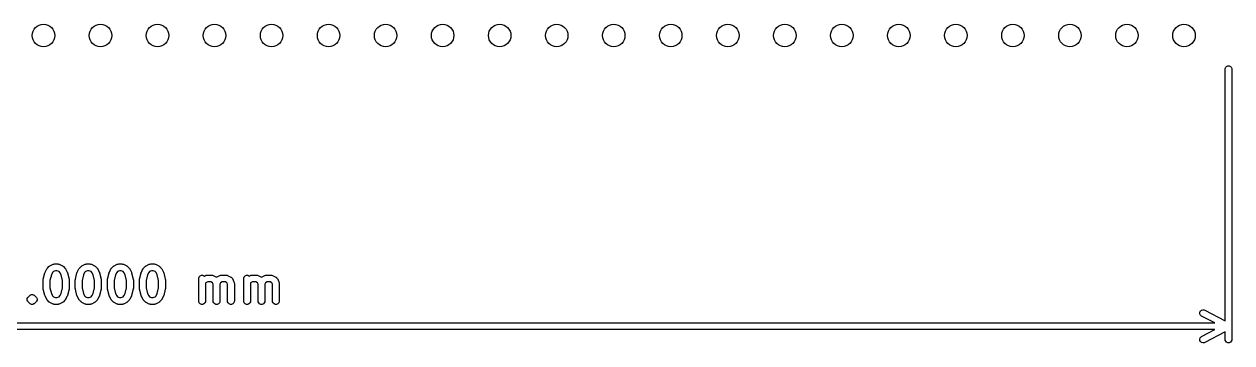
# Model space of a CAD drawing. Extents: x 1.87 to 6.46, y -6.96 to -4.22.
# Drawn here: x 4.207 to 6.325, y -6.955 to -6.398 of the extents above; entities that cross this region are included whole.
import ezdxf

# ---------------------------------------------------------------- set-up
doc = ezdxf.new("R2010")
doc.units = 0
doc.header["$MEASUREMENT"] = 0
doc.layers.add('BLACK', color=7, linetype='CONTINUOUS')

msp = doc.modelspace()

# ---------------------------------------------------------------- linework, layer by layer
at = {"layer": 'BLACK', "linetype": 'CONTINUOUS'}
for p, q in [((6.313, -6.4764), (6.3131, -6.4752)), ((6.313, -6.9166), (6.313, -6.4764)), ((6.3131, -6.4752), (6.314, -6.4731)), ((6.314, -6.4731), (6.3156, -6.4715)), ((6.3156, -6.4715), (6.3177, -6.4706)), ((6.3177, -6.4706), (6.32, -6.4706)), ((6.32, -6.4706), (6.3222, -6.4715)), ((6.3222, -6.4715), (6.3238, -6.4731)), ((6.3238, -6.4731), (6.3247, -6.4752)), ((6.3247, -6.4752), (6.3248, -6.4764)), ((6.3248, -6.4764), (6.3248, -6.9495)), ((4.2521, -6.8207), (4.2578, -6.8179)), ((4.2578, -6.8179), (4.2588, -6.8175)), ((4.2588, -6.8175), (4.2591, -6.8175)), ((4.2591, -6.8175), (4.2593, -6.8174)), ((4.2593, -6.8174), (4.2604, -6.8173)), ((4.2604, -6.8173), (4.266, -6.8173)), ((4.266, -6.8173), (4.2672, -6.8174)), ((4.2672, -6.8174), (4.2674, -6.8175)), ((4.2674, -6.8175), (4.2676, -6.8175)), ((4.2676, -6.8175), (4.2687, -6.8179)), ((4.2687, -6.8179), (4.2743, -6.8207)), ((4.3084, -6.8207), (4.314, -6.8179)), ((4.314, -6.8179), (4.3151, -6.8175)), ((4.3151, -6.8175), (4.3153, -6.8175)), ((4.3153, -6.8175), (4.3155, -6.8174)), ((4.3155, -6.8174), (4.3166, -6.8173)), ((4.3166, -6.8173), (4.3223, -6.8173)), ((4.3223, -6.8173), (4.3234, -6.8174)), ((4.3234, -6.8174), (4.3236, -6.8175)), ((4.3236, -6.8175), (4.3238, -6.8175)), ((4.3238, -6.8175), (4.3249, -6.8179)), ((4.3249, -6.8179), (4.3305, -6.8207)), ((4.3646, -6.8207), (4.3702, -6.8179)), ((4.3702, -6.8179), (4.3713, -6.8175)), ((4.3713, -6.8175), (4.3715, -6.8175)), ((4.3715, -6.8175), (4.3717, -6.8174)), ((4.3717, -6.8174), (4.3729, -6.8173)), ((4.3729, -6.8173), (4.3785, -6.8173)), ((4.3785, -6.8173), (4.3797, -6.8174)), ((4.3797, -6.8174), (4.3799, -6.8175)), ((4.3799, -6.8175), (4.3801, -6.8175)), ((4.3801, -6.8175), (4.3812, -6.8179)), ((4.3812, -6.8179), (4.3868, -6.8207)), ((4.4209, -6.8207), (4.4265, -6.8179)), ((4.4265, -6.8179), (4.4276, -6.8175)), ((4.4276, -6.8175), (4.4278, -6.8175)), ((4.4278, -6.8175), (4.428, -6.8174)), ((4.428, -6.8174), (4.4291, -6.8173)), ((4.4291, -6.8173), (4.4348, -6.8173)), ((4.4348, -6.8173), (4.4359, -6.8174)), ((4.4359, -6.8174), (4.4361, -6.8175)), ((4.4361, -6.8175), (4.4363, -6.8175)), ((4.4363, -6.8175), (4.4374, -6.8179)), ((4.4374, -6.8179), (4.443, -6.8207)), ((4.2406, -6.8442), (4.2434, -6.833)), ((4.2434, -6.833), (4.2435, -6.8329)), ((4.2435, -6.8329), (4.2436, -6.8324)), ((4.2435, -6.8329), (4.2435, -6.8329)), ((4.2436, -6.8324), (4.2438, -6.8319)), ((4.2438, -6.8319), (4.2439, -6.8318)), ((4.2438, -6.8319), (4.2438, -6.8319)), ((4.2439, -6.8318), (4.2467, -6.8261)), ((4.2467, -6.8261), (4.247, -6.8256)), ((4.247, -6.8256), (4.2471, -6.8255)), ((4.2471, -6.8255), (4.2472, -6.8253)), ((4.2472, -6.8253), (4.2473, -6.8252)), ((4.2473, -6.8252), (4.2474, -6.8251)), ((4.2474, -6.8251), (4.2478, -6.8246)), ((4.2478, -6.8246), (4.2506, -6.8218)), ((4.2506, -6.8218), (4.2511, -6.8214)), ((4.2511, -6.8214), (4.2512, -6.8213)), ((4.2512, -6.8213), (4.2513, -6.8212)), ((4.2513, -6.8212), (4.2515, -6.8211)), ((4.2515, -6.8211), (4.2516, -6.821)), ((4.2516, -6.821), (4.2521, -6.8207)), ((4.2547, -6.8365), (4.2522, -6.8464)), ((4.2568, -6.8323), (4.2547, -6.8365)), ((4.2583, -6.8308), (4.2568, -6.8323)), ((4.2618, -6.8291), (4.2583, -6.8308)), ((4.2646, -6.8291), (4.2618, -6.8291)), ((4.2682, -6.8308), (4.2646, -6.8291)), ((4.2696, -6.8323), (4.2682, -6.8308)), ((4.2717, -6.8365), (4.2696, -6.8323)), ((4.2742, -6.8464), (4.2717, -6.8365)), ((4.2743, -6.8207), (4.2748, -6.821)), ((4.2748, -6.821), (4.2749, -6.8211)), ((4.2749, -6.8211), (4.2751, -6.8212)), ((4.2751, -6.8212), (4.2753, -6.8213)), ((4.2753, -6.8213), (4.2754, -6.8214)), ((4.2754, -6.8214), (4.2758, -6.8218)), ((4.2758, -6.8218), (4.2786, -6.8246)), ((4.2786, -6.8246), (4.279, -6.8251)), ((4.279, -6.8251), (4.2791, -6.8252)), ((4.2791, -6.8252), (4.2792, -6.8253)), ((4.2792, -6.8253), (4.2794, -6.8255)), ((4.2794, -6.8255), (4.2794, -6.8256)), ((4.2794, -6.8256), (4.2797, -6.8261)), ((4.2797, -6.8261), (4.2826, -6.8318)), ((4.2826, -6.8318), (4.2826, -6.8319)), ((4.2826, -6.8319), (4.2826, -6.8319)), ((4.2826, -6.8319), (4.2828, -6.8324)), ((4.2828, -6.8324), (4.283, -6.8329)), ((4.283, -6.8329), (4.283, -6.8329)), ((4.283, -6.8329), (4.283, -6.833)), ((4.283, -6.833), (4.2858, -6.8442)), ((4.2969, -6.8442), (4.2997, -6.833)), ((4.2997, -6.8329), (4.2999, -6.8324)), ((4.2997, -6.833), (4.2997, -6.8329)), ((4.2997, -6.8329), (4.2997, -6.8329)), ((4.2999, -6.8324), (4.3001, -6.8319)), ((4.3001, -6.8318), (4.3029, -6.8261)), ((4.3001, -6.8319), (4.3001, -6.8318)), ((4.3001, -6.8319), (4.3001, -6.8319)), ((4.3029, -6.8261), (4.3032, -6.8256)), ((4.3032, -6.8256), (4.3033, -6.8255)), ((4.3033, -6.8255), (4.3034, -6.8253)), ((4.3034, -6.8253), (4.3035, -6.8252)), ((4.3035, -6.8252), (4.3037, -6.8251)), ((4.3037, -6.8251), (4.304, -6.8246)), ((4.304, -6.8246), (4.3068, -6.8218)), ((4.3068, -6.8218), (4.3073, -6.8214)), ((4.3073, -6.8214), (4.3074, -6.8213)), ((4.3074, -6.8213), (4.3076, -6.8212)), ((4.3076, -6.8212), (4.3077, -6.8211)), ((4.3077, -6.8211), (4.3079, -6.821)), ((4.3079, -6.821), (4.3084, -6.8207)), ((4.311, -6.8365), (4.3085, -6.8464)), ((4.3131, -6.8323), (4.311, -6.8365)), ((4.3145, -6.8308), (4.3131, -6.8323)), ((4.318, -6.8291), (4.3145, -6.8308)), ((4.3209, -6.8291), (4.318, -6.8291)), ((4.3244, -6.8308), (4.3209, -6.8291)), ((4.3259, -6.8323), (4.3244, -6.8308)), ((4.3279, -6.8365), (4.3259, -6.8323)), ((4.3304, -6.8464), (4.3279, -6.8365)), ((4.3305, -6.8207), (4.331, -6.821)), ((4.331, -6.821), (4.3312, -6.8211)), ((4.3312, -6.8211), (4.3313, -6.8212)), ((4.3313, -6.8212), (4.3315, -6.8213)), ((4.3315, -6.8213), (4.3316, -6.8214)), ((4.3316, -6.8214), (4.3321, -6.8218)), ((4.3321, -6.8218), (4.3349, -6.8246)), ((4.3349, -6.8246), (4.3353, -6.8251)), ((4.3353, -6.8251), (4.3354, -6.8252)), ((4.3354, -6.8252), (4.3355, -6.8253)), ((4.3355, -6.8253), (4.3356, -6.8255)), ((4.3356, -6.8255), (4.3357, -6.8256)), ((4.3357, -6.8256), (4.336, -6.8261)), ((4.336, -6.8261), (4.3388, -6.8318)), ((4.3388, -6.8318), (4.3388, -6.8319)), ((4.3388, -6.8319), (4.3389, -6.8319)), ((4.3389, -6.8319), (4.339, -6.8324)), ((4.339, -6.8324), (4.3392, -6.8329)), ((4.3392, -6.8329), (4.3392, -6.8329)), ((4.3392, -6.8329), (4.3392, -6.833)), ((4.3392, -6.833), (4.3421, -6.8442)), ((4.3531, -6.8442), (4.3559, -6.833)), ((4.3559, -6.8329), (4.3561, -6.8324)), ((4.3559, -6.833), (4.3559, -6.8329)), ((4.3559, -6.8329), (4.3559, -6.8329)), ((4.3561, -6.8324), (4.3563, -6.8319)), ((4.3563, -6.8319), (4.3564, -6.8318)), ((4.3563, -6.8319), (4.3563, -6.8319)), ((4.3564, -6.8318), (4.3592, -6.8261)), ((4.3592, -6.8261), (4.3595, -6.8256)), ((4.3595, -6.8255), (4.3597, -6.8253)), ((4.3595, -6.8256), (4.3595, -6.8255)), ((4.3597, -6.8253), (4.3598, -6.8252)), ((4.3598, -6.8252), (4.3599, -6.8251)), ((4.3599, -6.8251), (4.3603, -6.8246)), ((4.3603, -6.8246), (4.3631, -6.8218)), ((4.3631, -6.8218), (4.3635, -6.8214)), ((4.3635, -6.8214), (4.3636, -6.8213)), ((4.3636, -6.8213), (4.3638, -6.8212)), ((4.3638, -6.8212), (4.364, -6.8211)), ((4.364, -6.8211), (4.3641, -6.821)), ((4.3641, -6.821), (4.3646, -6.8207)), ((4.3672, -6.8365), (4.3647, -6.8464)), ((4.3693, -6.8323), (4.3672, -6.8365)), ((4.3708, -6.8308), (4.3693, -6.8323)), ((4.3743, -6.8291), (4.3708, -6.8308)), ((4.3771, -6.8291), (4.3743, -6.8291)), ((4.3806, -6.8308), (4.3771, -6.8291)), ((4.3821, -6.8323), (4.3806, -6.8308)), ((4.3842, -6.8365), (4.3821, -6.8323)), ((4.3867, -6.8464), (4.3842, -6.8365)), ((4.3868, -6.8207), (4.3873, -6.821)), ((4.3873, -6.821), (4.3874, -6.8211)), ((4.3874, -6.8211), (4.3876, -6.8212)), ((4.3876, -6.8212), (4.3878, -6.8213)), ((4.3878, -6.8213), (4.3879, -6.8214)), ((4.3879, -6.8214), (4.3883, -6.8218)), ((4.3883, -6.8218), (4.3911, -6.8246)), ((4.3911, -6.8246), (4.3915, -6.8251)), ((4.3915, -6.8251), (4.3916, -6.8252)), ((4.3916, -6.8252), (4.3917, -6.8253)), ((4.3917, -6.8253), (4.3919, -6.8255)), ((4.3919, -6.8255), (4.3919, -6.8256)), ((4.3919, -6.8256), (4.3922, -6.8261)), ((4.3922, -6.8261), (4.395, -6.8318)), ((4.395, -6.8318), (4.3951, -6.8319)), ((4.3951, -6.8319), (4.3951, -6.8319)), ((4.3951, -6.8319), (4.3953, -6.8324)), ((4.3953, -6.8324), (4.3955, -6.8329)), ((4.3955, -6.8329), (4.3955, -6.8329)), ((4.3955, -6.8329), (4.3955, -6.833)), ((4.3955, -6.833), (4.3983, -6.8442)), ((4.4093, -6.8442), (4.4122, -6.833)), ((4.4122, -6.8329), (4.4124, -6.8324)), ((4.4122, -6.833), (4.4122, -6.8329)), ((4.4122, -6.8329), (4.4122, -6.8329)), ((4.4124, -6.8324), (4.4125, -6.8319)), ((4.4125, -6.8319), (4.4126, -6.8319)), ((4.4126, -6.8318), (4.4154, -6.8261)), ((4.4126, -6.8319), (4.4126, -6.8318)), ((4.4154, -6.8261), (4.4157, -6.8256)), ((4.4157, -6.8256), (4.4158, -6.8255)), ((4.4158, -6.8255), (4.4159, -6.8253)), ((4.4159, -6.8253), (4.416, -6.8252)), ((4.416, -6.8252), (4.4161, -6.8251)), ((4.4161, -6.8251), (4.4165, -6.8246)), ((4.4165, -6.8246), (4.4193, -6.8218)), ((4.4193, -6.8218), (4.4198, -6.8214)), ((4.4198, -6.8214), (4.4199, -6.8213)), ((4.4199, -6.8213), (4.4201, -6.8212)), ((4.4201, -6.8212), (4.4202, -6.8211)), ((4.4202, -6.8211), (4.4204, -6.821)), ((4.4204, -6.821), (4.4209, -6.8207)), ((4.4235, -6.8365), (4.421, -6.8464)), ((4.4256, -6.8323), (4.4235, -6.8365)), ((4.427, -6.8308), (4.4256, -6.8323)), ((4.4305, -6.8291), (4.427, -6.8308)), ((4.4334, -6.8291), (4.4305, -6.8291)), ((4.4369, -6.8308), (4.4334, -6.8291)), ((4.4383, -6.8323), (4.4369, -6.8308)), ((4.4404, -6.8365), (4.4383, -6.8323)), ((4.4429, -6.8464), (4.4404, -6.8365)), ((4.443, -6.8207), (4.4435, -6.821)), ((4.4435, -6.821), (4.4437, -6.8211)), ((4.4437, -6.8211), (4.4438, -6.8212)), ((4.4438, -6.8212), (4.444, -6.8213)), ((4.444, -6.8213), (4.4441, -6.8214)), ((4.4441, -6.8214), (4.4446, -6.8218)), ((4.4446, -6.8218), (4.4474, -6.8246)), ((4.4474, -6.8246), (4.4477, -6.8251)), ((4.4477, -6.8251), (4.4479, -6.8252)), ((4.4479, -6.8252), (4.448, -6.8253)), ((4.448, -6.8253), (4.4481, -6.8255)), ((4.4481, -6.8255), (4.4482, -6.8256)), ((4.4482, -6.8256), (4.4485, -6.8261)), ((4.4485, -6.8261), (4.4513, -6.8318)), ((4.4513, -6.8318), (4.4513, -6.8319)), ((4.4513, -6.8319), (4.4513, -6.8319)), ((4.4513, -6.8319), (4.4515, -6.8324)), ((4.4515, -6.8324), (4.4517, -6.8329)), ((4.4517, -6.8329), (4.4517, -6.8329)), ((4.4517, -6.8329), (4.4517, -6.833)), ((4.4517, -6.833), (4.4545, -6.8442)), ((4.5133, -6.8417), (4.5142, -6.8396)), ((4.5142, -6.8396), (4.5158, -6.8379)), ((4.5158, -6.8379), (4.518, -6.8371)), ((4.518, -6.8371), (4.5203, -6.8371)), ((4.5203, -6.8371), (4.5224, -6.8379)), ((4.5224, -6.8379), (4.523, -6.8385)), ((4.523, -6.8385), (4.5249, -6.8376)), ((4.5249, -6.8376), (4.526, -6.8372)), ((4.526, -6.8372), (4.5262, -6.8371)), ((4.5262, -6.8371), (4.5264, -6.8371)), ((4.5264, -6.8371), (4.5276, -6.8369)), ((4.5276, -6.8369), (4.536, -6.8369)), ((4.536, -6.8369), (4.5371, -6.8371)), ((4.5371, -6.8371), (4.5373, -6.8371)), ((4.5373, -6.8371), (4.5376, -6.8372)), ((4.5376, -6.8372), (4.5386, -6.8376)), ((4.5386, -6.8376), (4.5443, -6.8404)), ((4.5443, -6.8404), (4.5444, -6.8405)), ((4.5444, -6.8405), (4.5446, -6.8404)), ((4.5446, -6.8404), (4.5502, -6.8376)), ((4.5502, -6.8376), (4.5513, -6.8372)), ((4.5513, -6.8372), (4.5515, -6.8371)), ((4.5515, -6.8371), (4.5517, -6.8371)), ((4.5517, -6.8371), (4.5529, -6.8369)), ((4.5529, -6.8369), (4.5613, -6.8369)), ((4.5613, -6.8369), (4.5625, -6.8371)), ((4.5625, -6.8371), (4.5627, -6.8371)), ((4.5627, -6.8371), (4.5629, -6.8372)), ((4.5629, -6.8372), (4.5639, -6.8376)), ((4.5639, -6.8376), (4.5696, -6.8404)), ((4.5696, -6.8404), (4.5698, -6.8405)), ((4.5921, -6.8417), (4.593, -6.8396)), ((4.593, -6.8396), (4.5946, -6.8379)), ((4.5946, -6.8379), (4.5967, -6.8371)), ((4.5967, -6.8371), (4.599, -6.8371)), ((4.599, -6.8371), (4.6011, -6.8379)), ((4.6011, -6.8379), (4.6017, -6.8385)), ((4.6017, -6.8385), (4.6037, -6.8376)), ((4.6037, -6.8376), (4.6047, -6.8372)), ((4.6047, -6.8372), (4.605, -6.8371)), ((4.605, -6.8371), (4.6051, -6.8371)), ((4.6051, -6.8371), (4.6063, -6.8369)), ((4.6063, -6.8369), (4.6147, -6.8369)), ((4.6147, -6.8369), (4.6159, -6.8371)), ((4.6159, -6.8371), (4.6161, -6.8371)), ((4.6161, -6.8371), (4.6163, -6.8372)), ((4.6163, -6.8372), (4.6174, -6.8376)), ((4.6174, -6.8376), (4.623, -6.8404)), ((4.623, -6.8404), (4.6232, -6.8405)), ((4.6232, -6.8405), (4.6233, -6.8404)), ((4.6233, -6.8404), (4.629, -6.8376)), ((4.629, -6.8376), (4.63, -6.8372)), ((4.63, -6.8372), (4.6303, -6.8371)), ((4.6303, -6.8371), (4.6305, -6.8371)), ((4.6305, -6.8371), (4.6316, -6.8369)), ((4.6316, -6.8369), (4.64, -6.8369)), ((4.64, -6.8369), (4.6412, -6.8371)), ((4.6412, -6.8371), (4.6414, -6.8371)), ((4.6414, -6.8371), (4.6416, -6.8372)), ((4.6416, -6.8372), (4.6427, -6.8376)), ((4.6427, -6.8376), (4.6483, -6.8404)), ((4.6483, -6.8404), (4.6485, -6.8405)), ((4.2404, -6.8454), (4.2405, -6.8449)), ((4.2405, -6.8455), (4.2404, -6.8454)), ((4.2404, -6.8457), (4.2405, -6.8455)), ((4.2404, -6.8597), (4.2404, -6.8457)), ((4.2405, -6.8599), (4.2404, -6.8597)), ((4.2404, -6.86), (4.2405, -6.8599)), ((4.2405, -6.8604), (4.2404, -6.86)), ((4.2405, -6.8449), (4.2406, -6.8445)), ((4.2406, -6.8609), (4.2405, -6.8604)), ((4.2406, -6.8444), (4.2406, -6.8442)), ((4.2406, -6.8445), (4.2406, -6.8444)), ((4.2406, -6.861), (4.2406, -6.8609)), ((4.2406, -6.8612), (4.2406, -6.861)), ((4.2434, -6.8724), (4.2406, -6.8612)), ((4.2522, -6.8464), (4.2522, -6.859)), ((4.2522, -6.859), (4.2547, -6.8689)), ((4.2717, -6.8689), (4.2742, -6.859)), ((4.2742, -6.859), (4.2742, -6.8464)), ((4.2858, -6.8612), (4.283, -6.8724)), ((4.2858, -6.8442), (4.2858, -6.8444)), ((4.2858, -6.8444), (4.2859, -6.8445)), ((4.2859, -6.8609), (4.2858, -6.861)), ((4.2858, -6.861), (4.2858, -6.8612)), ((4.2859, -6.8445), (4.2859, -6.8449)), ((4.2859, -6.8449), (4.286, -6.8454)), ((4.286, -6.86), (4.2859, -6.8604)), ((4.2859, -6.8604), (4.2859, -6.8609)), ((4.286, -6.8454), (4.286, -6.8455)), ((4.286, -6.8455), (4.286, -6.8457)), ((4.286, -6.8457), (4.286, -6.8597)), ((4.286, -6.8597), (4.286, -6.8599)), ((4.286, -6.8599), (4.286, -6.86)), ((4.2967, -6.8454), (4.2968, -6.8449)), ((4.2967, -6.8455), (4.2967, -6.8454)), ((4.2967, -6.8457), (4.2967, -6.8455)), ((4.2967, -6.8597), (4.2967, -6.8457)), ((4.2967, -6.8599), (4.2967, -6.8597)), ((4.2967, -6.86), (4.2967, -6.8599)), ((4.2968, -6.8604), (4.2967, -6.86)), ((4.2968, -6.8444), (4.2969, -6.8442)), ((4.2968, -6.8445), (4.2968, -6.8444)), ((4.2968, -6.8449), (4.2968, -6.8445)), ((4.2968, -6.8609), (4.2968, -6.8604)), ((4.2968, -6.861), (4.2968, -6.8609)), ((4.2969, -6.8612), (4.2968, -6.861)), ((4.2997, -6.8724), (4.2969, -6.8612)), ((4.3085, -6.8464), (4.3085, -6.859)), ((4.3085, -6.859), (4.311, -6.8689)), ((4.3279, -6.8689), (4.3304, -6.859)), ((4.3304, -6.859), (4.3304, -6.8464)), ((4.3421, -6.8612), (4.3392, -6.8724)), ((4.3421, -6.8442), (4.3421, -6.8444)), ((4.3421, -6.8444), (4.3421, -6.8445)), ((4.3421, -6.8445), (4.3422, -6.8449)), ((4.3422, -6.8604), (4.3421, -6.8609)), ((4.3421, -6.8609), (4.3421, -6.861)), ((4.3421, -6.861), (4.3421, -6.8612)), ((4.3422, -6.8449), (4.3422, -6.8454)), ((4.3422, -6.8454), (4.3422, -6.8455)), ((4.3422, -6.8455), (4.3422, -6.8457)), ((4.3422, -6.8457), (4.3422, -6.8597)), ((4.3422, -6.8597), (4.3422, -6.8599)), ((4.3422, -6.8599), (4.3422, -6.86)), ((4.3422, -6.86), (4.3422, -6.8604)), ((4.3529, -6.8454), (4.353, -6.8449)), ((4.3529, -6.8455), (4.3529, -6.8454)), ((4.3529, -6.8457), (4.3529, -6.8455)), ((4.3529, -6.8597), (4.3529, -6.8457)), ((4.3529, -6.8599), (4.3529, -6.8597)), ((4.3529, -6.86), (4.3529, -6.8599)), ((4.353, -6.8604), (4.3529, -6.86)), ((4.353, -6.8445), (4.3531, -6.8444)), ((4.353, -6.8449), (4.353, -6.8445)), ((4.353, -6.8609), (4.353, -6.8604)), ((4.3531, -6.861), (4.353, -6.8609)), ((4.3531, -6.8444), (4.3531, -6.8442)), ((4.3531, -6.8612), (4.3531, -6.861)), ((4.3559, -6.8724), (4.3531, -6.8612)), ((4.3647, -6.8464), (4.3647, -6.859)), ((4.3647, -6.859), (4.3672, -6.8689)), ((4.3842, -6.8689), (4.3867, -6.859)), ((4.3867, -6.859), (4.3867, -6.8464)), ((4.3983, -6.8612), (4.3955, -6.8724)), ((4.3983, -6.8442), (4.3983, -6.8444)), ((4.3983, -6.8444), (4.3984, -6.8445)), ((4.3984, -6.8609), (4.3983, -6.861)), ((4.3983, -6.861), (4.3983, -6.8612)), ((4.3984, -6.8445), (4.3984, -6.8449)), ((4.3984, -6.8449), (4.3985, -6.8454)), ((4.3985, -6.86), (4.3984, -6.8604)), ((4.3984, -6.8604), (4.3984, -6.8609)), ((4.3985, -6.8454), (4.3985, -6.8455)), ((4.3985, -6.8455), (4.3985, -6.8457)), ((4.3985, -6.8457), (4.3985, -6.8597)), ((4.3985, -6.8597), (4.3985, -6.8599)), ((4.3985, -6.8599), (4.3985, -6.86)), ((4.4092, -6.8449), (4.4093, -6.8445)), ((4.4092, -6.8454), (4.4092, -6.8449)), ((4.4092, -6.8455), (4.4092, -6.8454)), ((4.4092, -6.8457), (4.4092, -6.8455)), ((4.4092, -6.8597), (4.4092, -6.8457)), ((4.4092, -6.8599), (4.4092, -6.8597)), ((4.4092, -6.86), (4.4092, -6.8599)), ((4.4092, -6.8604), (4.4092, -6.86)), ((4.4093, -6.8609), (4.4092, -6.8604)), ((4.4093, -6.8444), (4.4093, -6.8442)), ((4.4093, -6.8445), (4.4093, -6.8444)), ((4.4093, -6.861), (4.4093, -6.8609)), ((4.4093, -6.8612), (4.4093, -6.861)), ((4.4122, -6.8724), (4.4093, -6.8612)), ((4.421, -6.8464), (4.421, -6.859)), ((4.421, -6.859), (4.4235, -6.8689)), ((4.4404, -6.8689), (4.4429, -6.859)), ((4.4429, -6.859), (4.4429, -6.8464)), ((4.4545, -6.8612), (4.4517, -6.8724)), ((4.4545, -6.8442), (4.4546, -6.8444)), ((4.4546, -6.861), (4.4545, -6.8612)), ((4.4546, -6.8444), (4.4546, -6.8445)), ((4.4546, -6.8445), (4.4547, -6.8449)), ((4.4547, -6.8604), (4.4546, -6.8609)), ((4.4546, -6.8609), (4.4546, -6.861)), ((4.4547, -6.8449), (4.4547, -6.8454)), ((4.4547, -6.8454), (4.4547, -6.8455)), ((4.4547, -6.8455), (4.4547, -6.8457)), ((4.4547, -6.8457), (4.4547, -6.8597)), ((4.4547, -6.8597), (4.4547, -6.8599)), ((4.4547, -6.8599), (4.4547, -6.86)), ((4.4547, -6.86), (4.4547, -6.8604)), ((4.5132, -6.8428), (4.5133, -6.8417)), ((4.5132, -6.8822), (4.5132, -6.8428)), ((4.5254, -6.8505), (4.525, -6.8509)), ((4.525, -6.8509), (4.525, -6.8822)), ((4.529, -6.8488), (4.5254, -6.8505)), ((4.5346, -6.8488), (4.529, -6.8488)), ((4.5372, -6.8501), (4.5346, -6.8488)), ((4.5385, -6.8527), (4.5372, -6.8501)), ((4.5385, -6.8822), (4.5385, -6.8527)), ((4.5516, -6.8501), (4.5503, -6.8527)), ((4.5503, -6.8527), (4.5503, -6.8822)), ((4.5543, -6.8488), (4.5516, -6.8501)), ((4.5599, -6.8488), (4.5543, -6.8488)), ((4.5625, -6.8501), (4.5599, -6.8488)), ((4.5638, -6.8527), (4.5625, -6.8501)), ((4.5638, -6.8822), (4.5638, -6.8527)), ((4.5698, -6.8405), (4.5699, -6.8405)), ((4.5699, -6.8405), (4.57, -6.8406)), ((4.57, -6.8406), (4.5705, -6.841)), ((4.5705, -6.841), (4.571, -6.8416)), ((4.571, -6.8416), (4.5716, -6.842)), ((4.5716, -6.842), (4.572, -6.8426)), ((4.572, -6.8426), (4.5721, -6.8427)), ((4.5721, -6.8427), (4.5721, -6.8428)), ((4.5721, -6.8428), (4.5722, -6.843)), ((4.5722, -6.843), (4.575, -6.8486)), ((4.575, -6.8486), (4.5754, -6.8497)), ((4.5754, -6.8497), (4.5755, -6.8499)), ((4.5755, -6.8499), (4.5755, -6.8501)), ((4.5755, -6.8501), (4.5756, -6.8513)), ((4.5756, -6.8513), (4.5756, -6.8822)), ((4.592, -6.8428), (4.5921, -6.8417)), ((4.592, -6.8822), (4.592, -6.8428)), ((4.6042, -6.8505), (4.6038, -6.8509)), ((4.6038, -6.8509), (4.6038, -6.8822)), ((4.6077, -6.8488), (4.6042, -6.8505)), ((4.6133, -6.8488), (4.6077, -6.8488)), ((4.616, -6.8501), (4.6133, -6.8488)), ((4.6173, -6.8527), (4.616, -6.8501)), ((4.6173, -6.8822), (4.6173, -6.8527)), ((4.6304, -6.8501), (4.6291, -6.8527)), ((4.6291, -6.8527), (4.6291, -6.8822)), ((4.633, -6.8488), (4.6304, -6.8501)), ((4.6387, -6.8488), (4.633, -6.8488)), ((4.6413, -6.8501), (4.6387, -6.8488)), ((4.6426, -6.8527), (4.6413, -6.8501)), ((4.6426, -6.8822), (4.6426, -6.8527)), ((4.6485, -6.8405), (4.6486, -6.8405)), ((4.6486, -6.8405), (4.6487, -6.8406)), ((4.6487, -6.8406), (4.6493, -6.841)), ((4.6493, -6.841), (4.6498, -6.8416)), ((4.6498, -6.8416), (4.6503, -6.842)), ((4.6503, -6.842), (4.6507, -6.8426)), ((4.6507, -6.8426), (4.6508, -6.8427)), ((4.6508, -6.8427), (4.6508, -6.8428)), ((4.6508, -6.8428), (4.651, -6.843)), ((4.651, -6.843), (4.6538, -6.8486)), ((4.6538, -6.8486), (4.6542, -6.8497)), ((4.6542, -6.8497), (4.6542, -6.8499)), ((4.6542, -6.8499), (4.6543, -6.8501)), ((4.6543, -6.8501), (4.6544, -6.8513)), ((4.6544, -6.8513), (4.6544, -6.8822)), ((4.2124, -6.8783), (4.2125, -6.878)), ((4.2124, -6.8806), (4.2124, -6.8783)), ((4.2125, -6.8808), (4.2124, -6.8806)), ((4.2125, -6.878), (4.2133, -6.8761)), ((4.2133, -6.8827), (4.2125, -6.8808)), ((4.2133, -6.8761), (4.214, -6.8752)), ((4.2133, -6.8761), (4.2133, -6.8761)), ((4.214, -6.8836), (4.2133, -6.8827)), ((4.214, -6.8752), (4.2169, -6.8724)), ((4.2169, -6.8724), (4.2178, -6.8717)), ((4.2178, -6.8717), (4.219, -6.8712)), ((4.2178, -6.8717), (4.2178, -6.8717)), ((4.219, -6.8712), (4.2199, -6.8708)), ((4.2199, -6.8708), (4.2222, -6.8708)), ((4.2222, -6.8708), (4.2231, -6.8712)), ((4.2231, -6.8712), (4.2243, -6.8717)), ((4.2243, -6.8717), (4.2252, -6.8724)), ((4.2252, -6.8724), (4.228, -6.8752)), ((4.228, -6.8752), (4.2288, -6.8761)), ((4.2288, -6.8827), (4.228, -6.8836)), ((4.2288, -6.8761), (4.2296, -6.8783)), ((4.2296, -6.8806), (4.2288, -6.8827)), ((4.2288, -6.8827), (4.2288, -6.8827)), ((4.2296, -6.8783), (4.2296, -6.8806)), ((4.2435, -6.8725), (4.2434, -6.8724)), ((4.2436, -6.873), (4.2435, -6.8725)), ((4.2435, -6.8725), (4.2435, -6.8725)), ((4.2438, -6.8735), (4.2436, -6.873)), ((4.2439, -6.8736), (4.2438, -6.8735)), ((4.2438, -6.8735), (4.2438, -6.8735)), ((4.2467, -6.8792), (4.2439, -6.8736)), ((4.247, -6.8797), (4.2467, -6.8792)), ((4.2471, -6.8799), (4.247, -6.8797)), ((4.2472, -6.88), (4.2471, -6.8799)), ((4.2473, -6.8802), (4.2472, -6.88)), ((4.2474, -6.8803), (4.2473, -6.8802)), ((4.2478, -6.8808), (4.2474, -6.8803)), ((4.2506, -6.8836), (4.2478, -6.8808)), ((4.2547, -6.8689), (4.2568, -6.8731)), ((4.2568, -6.8731), (4.2583, -6.8746)), ((4.2583, -6.8746), (4.2618, -6.8763)), ((4.2618, -6.8763), (4.2646, -6.8763)), ((4.2646, -6.8763), (4.2682, -6.8746)), ((4.2682, -6.8746), (4.2696, -6.8731)), ((4.2696, -6.8731), (4.2717, -6.8689)), ((4.2786, -6.8808), (4.2758, -6.8836)), ((4.279, -6.8803), (4.2786, -6.8808)), ((4.2791, -6.8802), (4.279, -6.8803)), ((4.2792, -6.88), (4.2791, -6.8802)), ((4.2794, -6.8799), (4.2792, -6.88)), ((4.2797, -6.8792), (4.2794, -6.8797)), ((4.2794, -6.8797), (4.2794, -6.8799)), ((4.2826, -6.8736), (4.2797, -6.8792)), ((4.2828, -6.873), (4.2826, -6.8735)), ((4.2826, -6.8735), (4.2826, -6.8735)), ((4.2826, -6.8735), (4.2826, -6.8736)), ((4.283, -6.8725), (4.2828, -6.873)), ((4.283, -6.8724), (4.283, -6.8725)), ((4.283, -6.8725), (4.283, -6.8725)), ((4.2997, -6.8725), (4.2997, -6.8724)), ((4.2999, -6.873), (4.2997, -6.8725)), ((4.2997, -6.8725), (4.2997, -6.8725)), ((4.3001, -6.8735), (4.2999, -6.873)), ((4.3001, -6.8736), (4.3001, -6.8735)), ((4.3001, -6.8735), (4.3001, -6.8735)), ((4.3029, -6.8792), (4.3001, -6.8736)), ((4.3032, -6.8797), (4.3029, -6.8792)), ((4.3033, -6.8799), (4.3032, -6.8797)), ((4.3034, -6.88), (4.3033, -6.8799)), ((4.3035, -6.8802), (4.3034, -6.88)), ((4.3037, -6.8803), (4.3035, -6.8802)), ((4.304, -6.8808), (4.3037, -6.8803)), ((4.3068, -6.8836), (4.304, -6.8808)), ((4.311, -6.8689), (4.3131, -6.8731)), ((4.3131, -6.8731), (4.3145, -6.8746)), ((4.3145, -6.8746), (4.318, -6.8763)), ((4.318, -6.8763), (4.3209, -6.8763)), ((4.3209, -6.8763), (4.3244, -6.8746)), ((4.3244, -6.8746), (4.3259, -6.8731)), ((4.3259, -6.8731), (4.3279, -6.8689)), ((4.3349, -6.8808), (4.3321, -6.8836)), ((4.3353, -6.8803), (4.3349, -6.8808)), ((4.3354, -6.8802), (4.3353, -6.8803)), ((4.3355, -6.88), (4.3354, -6.8802)), ((4.3356, -6.8799), (4.3355, -6.88)), ((4.3357, -6.8797), (4.3356, -6.8799)), ((4.336, -6.8792), (4.3357, -6.8797)), ((4.3388, -6.8736), (4.336, -6.8792)), ((4.3389, -6.8735), (4.3388, -6.8735)), ((4.3388, -6.8735), (4.3388, -6.8736)), ((4.339, -6.873), (4.3389, -6.8735)), ((4.3392, -6.8725), (4.339, -6.873)), ((4.3392, -6.8724), (4.3392, -6.8725)), ((4.3392, -6.8725), (4.3392, -6.8725)), ((4.3559, -6.8725), (4.3559, -6.8724)), ((4.3561, -6.873), (4.3559, -6.8725)), ((4.3559, -6.8725), (4.3559, -6.8725)), ((4.3563, -6.8735), (4.3561, -6.873)), ((4.3564, -6.8736), (4.3563, -6.8735)), ((4.3563, -6.8735), (4.3563, -6.8735)), ((4.3592, -6.8792), (4.3564, -6.8736)), ((4.3595, -6.8797), (4.3592, -6.8792)), ((4.3595, -6.8799), (4.3595, -6.8797)), ((4.3597, -6.88), (4.3595, -6.8799)), ((4.3598, -6.8802), (4.3597, -6.88)), ((4.3599, -6.8803), (4.3598, -6.8802)), ((4.3603, -6.8808), (4.3599, -6.8803)), ((4.3631, -6.8836), (4.3603, -6.8808)), ((4.3672, -6.8689), (4.3693, -6.8731)), ((4.3693, -6.8731), (4.3708, -6.8746)), ((4.3708, -6.8746), (4.3743, -6.8763)), ((4.3743, -6.8763), (4.3771, -6.8763)), ((4.3771, -6.8763), (4.3806, -6.8746)), ((4.3806, -6.8746), (4.3821, -6.8731)), ((4.3821, -6.8731), (4.3842, -6.8689)), ((4.3911, -6.8808), (4.3883, -6.8836)), ((4.3915, -6.8803), (4.3911, -6.8808)), ((4.3916, -6.8802), (4.3915, -6.8803)), ((4.3917, -6.88), (4.3916, -6.8802)), ((4.3919, -6.8799), (4.3917, -6.88)), ((4.3922, -6.8792), (4.3919, -6.8797)), ((4.3919, -6.8797), (4.3919, -6.8799)), ((4.395, -6.8736), (4.3922, -6.8792)), ((4.3951, -6.8735), (4.395, -6.8736)), ((4.3953, -6.873), (4.3951, -6.8735)), ((4.3951, -6.8735), (4.3951, -6.8735)), ((4.3955, -6.8725), (4.3953, -6.873)), ((4.3955, -6.8724), (4.3955, -6.8725)), ((4.3955, -6.8725), (4.3955, -6.8725)), ((4.4122, -6.8725), (4.4122, -6.8724)), ((4.4124, -6.873), (4.4122, -6.8725)), ((4.4122, -6.8725), (4.4122, -6.8725)), ((4.4125, -6.8735), (4.4124, -6.873)), ((4.4126, -6.8735), (4.4125, -6.8735)), ((4.4126, -6.8736), (4.4126, -6.8735)), ((4.4154, -6.8792), (4.4126, -6.8736)), ((4.4157, -6.8797), (4.4154, -6.8792)), ((4.4158, -6.8799), (4.4157, -6.8797)), ((4.4159, -6.88), (4.4158, -6.8799)), ((4.416, -6.8802), (4.4159, -6.88)), ((4.4161, -6.8803), (4.416, -6.8802)), ((4.4165, -6.8808), (4.4161, -6.8803)), ((4.4193, -6.8836), (4.4165, -6.8808)), ((4.4235, -6.8689), (4.4256, -6.8731)), ((4.4256, -6.8731), (4.427, -6.8746)), ((4.427, -6.8746), (4.4305, -6.8763)), ((4.4305, -6.8763), (4.4334, -6.8763)), ((4.4334, -6.8763), (4.4369, -6.8746)), ((4.4369, -6.8746), (4.4383, -6.8731)), ((4.4383, -6.8731), (4.4404, -6.8689)), ((4.4474, -6.8808), (4.4446, -6.8836)), ((4.4477, -6.8803), (4.4474, -6.8808)), ((4.4479, -6.8802), (4.4477, -6.8803)), ((4.448, -6.88), (4.4479, -6.8802)), ((4.4481, -6.8799), (4.448, -6.88)), ((4.4482, -6.8797), (4.4481, -6.8799)), ((4.4485, -6.8792), (4.4482, -6.8797)), ((4.4513, -6.8736), (4.4485, -6.8792)), ((4.4515, -6.873), (4.4513, -6.8735)), ((4.4513, -6.8735), (4.4513, -6.8735)), ((4.4513, -6.8735), (4.4513, -6.8736)), ((4.4517, -6.8725), (4.4515, -6.873)), ((4.4517, -6.8724), (4.4517, -6.8725)), ((4.4517, -6.8725), (4.4517, -6.8725)), ((4.5133, -6.8834), (4.5132, -6.8822)), ((4.525, -6.8822), (4.5249, -6.8834)), ((4.5386, -6.8834), (4.5385, -6.8822)), ((4.5503, -6.8822), (4.5502, -6.8834)), ((4.5639, -6.8834), (4.5638, -6.8822)), ((4.5756, -6.8822), (4.5755, -6.8834)), ((4.5921, -6.8834), (4.592, -6.8822)), ((4.6038, -6.8822), (4.6037, -6.8834)), ((4.6174, -6.8834), (4.6173, -6.8822)), ((4.6291, -6.8822), (4.629, -6.8834)), ((4.6427, -6.8834), (4.6426, -6.8822)), ((4.6544, -6.8822), (4.6543, -6.8834)), ((4.2169, -6.8864), (4.214, -6.8836)), ((4.2178, -6.8871), (4.2169, -6.8864)), ((4.2186, -6.8875), (4.2178, -6.8871)), ((4.2199, -6.888), (4.2186, -6.8875)), ((4.2222, -6.888), (4.2199, -6.888)), ((4.2238, -6.8873), (4.2222, -6.888)), ((4.2243, -6.8871), (4.2238, -6.8873)), ((4.2252, -6.8864), (4.2243, -6.8871)), ((4.2243, -6.8871), (4.2243, -6.8871)), ((4.228, -6.8836), (4.2252, -6.8864)), ((4.2511, -6.884), (4.2506, -6.8836)), ((4.2512, -6.8841), (4.2511, -6.884)), ((4.2513, -6.8842), (4.2512, -6.8841)), ((4.2515, -6.8843), (4.2513, -6.8842)), ((4.2516, -6.8844), (4.2515, -6.8843)), ((4.2521, -6.8847), (4.2516, -6.8844)), ((4.2578, -6.8875), (4.2521, -6.8847)), ((4.2588, -6.8879), (4.2578, -6.8875)), ((4.2591, -6.8879), (4.2588, -6.8879)), ((4.2593, -6.888), (4.2591, -6.8879)), ((4.2604, -6.8881), (4.2593, -6.888)), ((4.266, -6.8881), (4.2604, -6.8881)), ((4.2672, -6.888), (4.266, -6.8881)), ((4.2674, -6.8879), (4.2672, -6.888)), ((4.2676, -6.8879), (4.2674, -6.8879)), ((4.2687, -6.8875), (4.2676, -6.8879)), ((4.2743, -6.8847), (4.2687, -6.8875)), ((4.2748, -6.8844), (4.2743, -6.8847)), ((4.2749, -6.8843), (4.2748, -6.8844)), ((4.2751, -6.8842), (4.2749, -6.8843)), ((4.2753, -6.8841), (4.2751, -6.8842)), ((4.2754, -6.884), (4.2753, -6.8841)), ((4.2758, -6.8836), (4.2754, -6.884)), ((4.3073, -6.884), (4.3068, -6.8836)), ((4.3074, -6.8841), (4.3073, -6.884)), ((4.3076, -6.8842), (4.3074, -6.8841)), ((4.3077, -6.8843), (4.3076, -6.8842)), ((4.3079, -6.8844), (4.3077, -6.8843)), ((4.3084, -6.8847), (4.3079, -6.8844)), ((4.314, -6.8875), (4.3084, -6.8847)), ((4.3151, -6.8879), (4.314, -6.8875)), ((4.3153, -6.8879), (4.3151, -6.8879)), ((4.3155, -6.888), (4.3153, -6.8879)), ((4.3166, -6.8881), (4.3155, -6.888)), ((4.3223, -6.8881), (4.3166, -6.8881)), ((4.3234, -6.888), (4.3223, -6.8881)), ((4.3236, -6.8879), (4.3234, -6.888)), ((4.3238, -6.8879), (4.3236, -6.8879)), ((4.3249, -6.8875), (4.3238, -6.8879)), ((4.3305, -6.8847), (4.3249, -6.8875)), ((4.331, -6.8844), (4.3305, -6.8847)), ((4.3312, -6.8843), (4.331, -6.8844)), ((4.3313, -6.8842), (4.3312, -6.8843)), ((4.3315, -6.8841), (4.3313, -6.8842)), ((4.3316, -6.884), (4.3315, -6.8841)), ((4.3321, -6.8836), (4.3316, -6.884)), ((4.3635, -6.884), (4.3631, -6.8836)), ((4.3636, -6.8841), (4.3635, -6.884)), ((4.3638, -6.8842), (4.3636, -6.8841)), ((4.364, -6.8843), (4.3638, -6.8842)), ((4.3641, -6.8844), (4.364, -6.8843)), ((4.3646, -6.8847), (4.3641, -6.8844)), ((4.3702, -6.8875), (4.3646, -6.8847)), ((4.3713, -6.8879), (4.3702, -6.8875)), ((4.3715, -6.8879), (4.3713, -6.8879)), ((4.3717, -6.888), (4.3715, -6.8879)), ((4.3729, -6.8881), (4.3717, -6.888)), ((4.3785, -6.8881), (4.3729, -6.8881)), ((4.3797, -6.888), (4.3785, -6.8881)), ((4.3799, -6.8879), (4.3797, -6.888)), ((4.3801, -6.8879), (4.3799, -6.8879)), ((4.3812, -6.8875), (4.3801, -6.8879)), ((4.3868, -6.8847), (4.3812, -6.8875)), ((4.3873, -6.8844), (4.3868, -6.8847)), ((4.3874, -6.8843), (4.3873, -6.8844)), ((4.3876, -6.8842), (4.3874, -6.8843)), ((4.3878, -6.8841), (4.3876, -6.8842)), ((4.3879, -6.884), (4.3878, -6.8841)), ((4.3883, -6.8836), (4.3879, -6.884)), ((4.4198, -6.884), (4.4193, -6.8836)), ((4.4199, -6.8841), (4.4198, -6.884)), ((4.4201, -6.8842), (4.4199, -6.8841)), ((4.4202, -6.8843), (4.4201, -6.8842)), ((4.4204, -6.8844), (4.4202, -6.8843)), ((4.4209, -6.8847), (4.4204, -6.8844)), ((4.4265, -6.8875), (4.4209, -6.8847)), ((4.4276, -6.8879), (4.4265, -6.8875)), ((4.4278, -6.8879), (4.4276, -6.8879)), ((4.428, -6.888), (4.4278, -6.8879)), ((4.4291, -6.8881), (4.428, -6.888)), ((4.4348, -6.8881), (4.4291, -6.8881)), ((4.4359, -6.888), (4.4348, -6.8881)), ((4.4361, -6.8879), (4.4359, -6.888)), ((4.4363, -6.8879), (4.4361, -6.8879)), ((4.4374, -6.8875), (4.4363, -6.8879)), ((4.443, -6.8847), (4.4374, -6.8875)), ((4.4435, -6.8844), (4.443, -6.8847)), ((4.4437, -6.8843), (4.4435, -6.8844)), ((4.4438, -6.8842), (4.4437, -6.8843)), ((4.444, -6.8841), (4.4438, -6.8842)), ((4.4441, -6.884), (4.444, -6.8841)), ((4.4446, -6.8836), (4.4441, -6.884)), ((4.5142, -6.8855), (4.5133, -6.8834)), ((4.5158, -6.8871), (4.5142, -6.8855)), ((4.518, -6.888), (4.5158, -6.8871)), ((4.5203, -6.888), (4.518, -6.888)), ((4.5224, -6.8871), (4.5203, -6.888)), ((4.524, -6.8855), (4.5224, -6.8871)), ((4.5249, -6.8834), (4.524, -6.8855)), ((4.5395, -6.8855), (4.5386, -6.8834)), ((4.5412, -6.8871), (4.5395, -6.8855)), ((4.5433, -6.888), (4.5412, -6.8871)), ((4.5456, -6.888), (4.5433, -6.888)), ((4.5477, -6.8871), (4.5456, -6.888)), ((4.5493, -6.8855), (4.5477, -6.8871)), ((4.5502, -6.8834), (4.5493, -6.8855)), ((4.5648, -6.8855), (4.5639, -6.8834)), ((4.5665, -6.8871), (4.5648, -6.8855)), ((4.5686, -6.888), (4.5665, -6.8871)), ((4.5709, -6.888), (4.5686, -6.888)), ((4.573, -6.8871), (4.5709, -6.888)), ((4.5747, -6.8855), (4.573, -6.8871)), ((4.5755, -6.8834), (4.5747, -6.8855)), ((4.593, -6.8855), (4.5921, -6.8834)), ((4.5946, -6.8871), (4.593, -6.8855)), ((4.5967, -6.888), (4.5946, -6.8871)), ((4.599, -6.888), (4.5967, -6.888)), ((4.6011, -6.8871), (4.599, -6.888)), ((4.6028, -6.8855), (4.6011, -6.8871)), ((4.6037, -6.8834), (4.6028, -6.8855)), ((4.6183, -6.8855), (4.6174, -6.8834)), ((4.6199, -6.8871), (4.6183, -6.8855)), ((4.622, -6.888), (4.6199, -6.8871)), ((4.6243, -6.888), (4.622, -6.888)), ((4.6265, -6.8871), (4.6243, -6.888)), ((4.6281, -6.8855), (4.6265, -6.8871)), ((4.629, -6.8834), (4.6281, -6.8855)), ((4.6436, -6.8855), (4.6427, -6.8834)), ((4.6452, -6.8871), (4.6436, -6.8855)), ((4.6473, -6.888), (4.6452, -6.8871)), ((4.6496, -6.888), (4.6473, -6.888)), ((4.6518, -6.8871), (4.6496, -6.888)), ((4.6534, -6.8855), (4.6518, -6.8871)), ((4.6543, -6.8834), (4.6534, -6.8855)), ((6.2687, -6.9039), (6.2689, -6.9016)), ((6.2694, -6.9061), (6.2687, -6.9039)), ((6.2689, -6.9016), (6.2699, -6.8996)), ((6.2699, -6.8996), (6.2717, -6.8981)), ((6.2717, -6.8981), (6.2739, -6.8974)), ((6.2739, -6.8974), (6.2762, -6.8976)), ((6.2762, -6.8976), (6.2773, -6.8981)), ((6.2773, -6.8981), (6.313, -6.9166)), ((2.406, -6.9205), (6.2948, -6.9205)), ((6.2709, -6.9079), (6.2694, -6.9061)), ((6.2718, -6.9085), (6.2709, -6.9079)), ((6.2948, -6.9205), (6.2718, -6.9085)), ((6.2948, -6.9323), (2.406, -6.9323)), ((6.2694, -6.9466), (6.2709, -6.9449)), ((6.2709, -6.9449), (6.2718, -6.9442)), ((6.2718, -6.9442), (6.2948, -6.9323)), ((6.313, -6.9361), (6.2773, -6.9547)), ((6.313, -6.9495), (6.313, -6.9361)), ((6.2687, -6.9488), (6.2694, -6.9466)), ((6.2689, -6.9511), (6.2687, -6.9488)), ((6.2699, -6.9532), (6.2689, -6.9511)), ((6.2717, -6.9546), (6.2699, -6.9532)), ((6.2739, -6.9553), (6.2717, -6.9546)), ((6.2762, -6.9551), (6.2739, -6.9553)), ((6.2773, -6.9547), (6.2762, -6.9551)), ((6.3131, -6.9506), (6.313, -6.9495)), ((6.314, -6.9527), (6.3131, -6.9506)), ((6.3156, -6.9544), (6.314, -6.9527)), ((6.3177, -6.9553), (6.3156, -6.9544)), ((6.32, -6.9553), (6.3177, -6.9553)), ((6.3222, -6.9544), (6.32, -6.9553)), ((6.3238, -6.9527), (6.3222, -6.9544)), ((6.3247, -6.9506), (6.3238, -6.9527)), ((6.3248, -6.9495), (6.3247, -6.9506))]:
    msp.add_line(p, q, dxfattribs=at)
at = {"layer": 'BLACK'}
for centre in [(4.2409, -6.4173), (4.3409, -6.4173), (4.4409, -6.4173), (4.5409, -6.4173), (4.6409, -6.4173), (4.7409, -6.4173), (4.8409, -6.4173), (4.9409, -6.4173), (5.0409, -6.4173), (5.1409, -6.4173), (5.2409, -6.4173), (5.3409, -6.4173), (5.4409, -6.4173), (5.5409, -6.4173), (5.6409, -6.4173), (5.7409, -6.4173), (5.8409, -6.4173), (5.9409, -6.4173), (6.0409, -6.4173), (6.1409, -6.4173), (6.2409, -6.4173)]:
    msp.add_circle(centre, 0.0197, dxfattribs=at)

doc.saveas('drawing.dxf')
